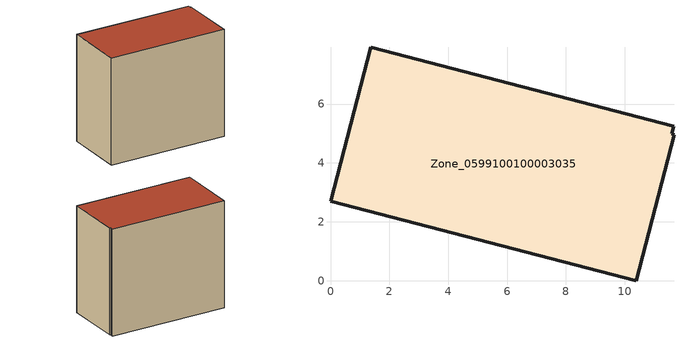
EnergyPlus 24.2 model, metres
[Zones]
Zone_0599100100003035
 floor ground (C_G): 1.37,7.93 11.67,5.25 11.59,4.99 11.67,4.96 10.38,0 0,2.7 z0
 wall outside (C_F): 0,2.7 10.38,0 11.67,4.96 11.59,4.99 11.67,5.25 1.37,7.93 0,2.7 z0:9.56
 roof outside (C_R): 11.67,5.25 1.37,7.93 0,2.7 10.38,0 11.67,4.96 11.59,4.99 z9.56
[BUILDING]
Pand.0599100100003035: North Axis=0; Terrain=City; Loads Convergence Tolerance Value=0.04; Temperature Convergence Tolerance Value=0.4; Solar Distribution=FullExterior; Maximum Number of Warmup Days=25; Minimum Number of Warmup Days=1
[Site:Location]
Rotterdam.The.Hague.AP_ZH_NLD Design_Conditions: Latitude=51.96; Longitude=4.45; Time Zone=1; Elevation=-4.5
[SITE:GROUNDTEMPERATURE:BUILDINGSURFACE]
18, 18, 18, 18, 18, 18, 18, 18, 18, 18, 18, 18
[MATERIAL] Thermal Absorptance=0.9; Solar Absorptance=0.7; Visible Absorptance=0.7
Name | Roughness | Thickness | Conductivity | Density | Specific Heat
G.TI.2006-2014 | MediumSmooth | 0.15 | 0.06 | 540 | 1210
F.TI.2006-2014 | Rough | 0.3 | 0.12 | 1920 | 840
R.TI.2006-2014 | MediumRough | 0.2 | 0.08 | 1500 | 1000
[CONSTRUCTION]
C_G: G.TI.2006-2014
C_F: F.TI.2006-2014
C_R: R.TI.2006-2014
[ZONE]
Zone_0599100100003035: Type=1; Multiplier=1; Ceiling Height=Autocalculate; Volume=Autocalculate; Floor Area=autocalculate; Part of Total Floor Area=Yes
[ZONEINFILTRATION:DESIGNFLOWRATE]
Infil_Zone_0599100100003035: Zone or ZoneList or Space or SpaceList=Zone_0599100100003035; Schedule=AlwaysOn; Design Flow Rate Calculation Method=Flow/Area; Flow Rate per Floor Area=0.0015; Constant Term Coefficient=1; Temperature Term Coefficient=0; Velocity Term Coefficient=0; Velocity Squared Term Coefficient=0
[HVACTEMPLATE:ZONE:IDEALLOADSAIRSYSTEM]
Zone_0599100100003035: Maximum Heating Supply Air Temperature=50; Minimum Cooling Supply Air Temperature=13; Maximum Heating Supply Air Humidity Ratio=0.0156; Minimum Cooling Supply Air Humidity Ratio=0.0077; Heating Limit=NoLimit; Cooling Limit=NoLimit; Dehumidification Control Type=ConstantSensibleHeatRatio; Cooling Sensible Heat Ratio=0.7; Dehumidification Setpoint=60; Humidification Control Type=None; Humidification Setpoint=30; Outdoor Air Method=None; Outdoor Air Flow Rate per Person=0.00944; Outdoor Air Flow Rate per Zone Floor Area=0; Outdoor Air Flow Rate per Zone=0; Demand Controlled Ventilation Type=None; Outdoor Air Economizer Type=NoEconomizer; Heat Recovery Type=None; Sensible Heat Recovery Effectiveness=0.7; Latent Heat Recovery Effectiveness=0.65
[ZONECONTROL:THERMOSTAT]
ThermostatControl_Zone_0599100100003035: Zone or ZoneList=Zone_0599100100003035; Control Type Schedule=DualSetpointControlType; Control 1=Thermostat_Zone_0599100100003035; Temperature Difference Between Cutout And Setpoint=0
[THERMOSTATSETPOINT:DUALSETPOINT]
Thermostat_Zone_0599100100003035: Heating Setpoint Temperature Schedule=HeatingSetpoint_Zone_0599100100003035; Cooling Setpoint Temperature Schedule=CoolingSetpoint_Zone_0599100100003035
[SCHEDULE:COMPACT]
HeatingSetpoint_Zone_0599100100003035: Through: 12/31, For: AllDays, Until: 24:00, 21
CoolingSetpoint_Zone_0599100100003035: Through: 12/31, For: AllDays, Until: 24:00, 24
DualSetpointControlType: Through: 12/31, For: AllDays, Until: 24:00, 4
AlwaysOn: Through: 12/31, For: AllDays, Until: 24:00, 1
